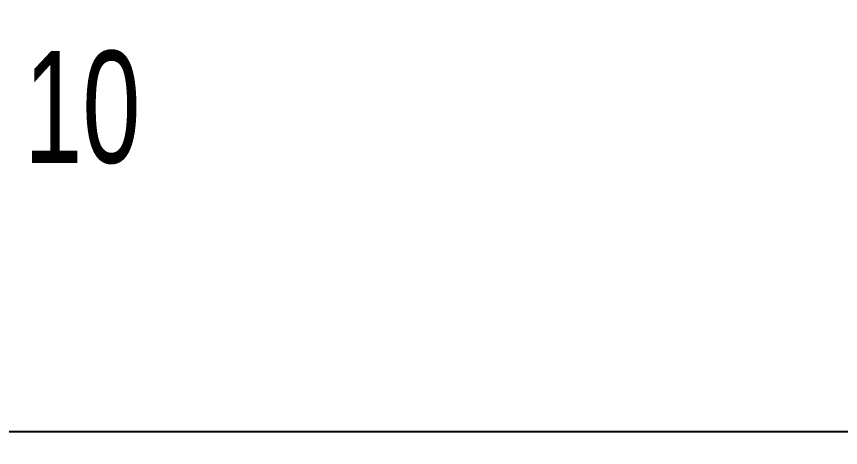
# Model space of a CAD drawing. Extents: x -550205 to -490805, y -239464 to -155364.
# Drawn here: x -531806 to -529595, y -180543 to -179388 of the extents above; entities that cross this region are included whole.
import ezdxf

# ---------------------------------------------------------------- set-up
doc = ezdxf.new("R2010")
doc.units = 0
doc.header["$LTSCALE"] = 500
doc.header["$MEASUREMENT"] = 0
doc.header["$PDMODE"] = 3
doc.linetypes.add('虚线 __ __ __ __ __ __ __ __ __ __ __ __ __ _', pattern=[0.75, 0.5, -0.25])
doc.layers.get('0').update_dxf_attribs({"linetype": 'CONTINUOUS', "lineweight": 20})
doc.layers.get('Defpoints').update_dxf_attribs({"linetype": 'CONTINUOUS', "lineweight": 20})
doc.layers.add('虚线', color=1, linetype='虚线 __ __ __ __ __ __ __ __ __ __ __ __ __ _', lineweight=20)
doc.styles.get("Standard").update_dxf_attribs({"font": 'romans.shx', "width": 1.2, "height": 150, "bigfont": 'gbcbig.shx'})
doc.styles.add('中英混排2', font='romany.shx', dxfattribs={"width": 0.7, "height": 300, "bigfont": 'hztxt.shx'})
doc.dimstyles.new('1111111', dxfattribs={"dimtxt": 75, "dimasz": 100, "dimexe": 50, "dimexo": 50, "dimgap": 30, "dimtad": 1, "dimdec": 0, "dimdsep": 46, "dimtxsty": 'STANDARD', "dimcen": 2.5, "dimadec": 0, "dimazin": 0, "dimtfac": 1, "dimtdec": 0, "dimtmove": 0, "dimatfit": 3, "dimfxl": 1, "dimarcsym": 0})

# ---------------------------------------------------------------- blocks, each defined once
blk = doc.blocks.new('*D161')
at = {"layer": 'Defpoints', "color": 0, "linetype": 'ByBlock', "transparency": 16777216}
for p in [(-537173, -179376.7), (-504923.1, -179376.7), (-537173, -180501)]:
    blk.add_point(p, dxfattribs=at)
at = {"layer": '虚线', "color": 0, "linetype": 'ByBlock', "lineweight": -2, "transparency": 16777216}
for p, q in [((-537173, -179381.7), (-537173, -180506)), ((-504923.1, -179381.7), (-504923.1, -180506)), ((-505073.1, -180501), (-537023, -180501))]:
    blk.add_line(p, q, dxfattribs=at)
at = {"layer": '虚线', "color": 0, "linetype": 'ByBlock', "transparency": 16777216}
for points in [[(-537023, -180476), (-537023, -180526), (-537173, -180501)], [(-505073.1, -180476), (-505073.1, -180526), (-504923.1, -180501)]]:
    blk.add_solid(points, dxfattribs=at)
at = {"layer": '虚线', "color": 0, "linetype": 'ByBlock', "transparency": 16777216, "insert": (-521003.4, -180346), "char_height": 300, "attachment_point": 5, "style": '中英混排2'}
blk.add_mtext('32250', dxfattribs=at)

msp = doc.modelspace()

# ---------------------------------------------------------------- texts
at = {"color": 1, "lineweight": 20, "ltscale": 2, "style": '中英混排2', "width": 0.7}
msp.add_text('10', height=300, dxfattribs=at).set_placement((-531785.8, -179780))

# ---------------------------------------------------------------- dimensions: what is measured, and where the dimension line sits
at = {"layer": '虚线', "color": 0, "linetype": 'ByBlock'}
dim = msp.add_linear_dim(base=(-537173, -180501), p1=(-504923.1, -179376.7), p2=(-537173, -179376.7), dimstyle='1111111', override={"dimtxt": 300, "dimasz": 150, "dimexe": 5, "dimexo": 5, "dimgap": 5, "dimtxsty": '中英混排2', "dimfxl": 50}, dxfattribs=at)
dim.commit()
dim.dimension.update_dxf_attribs({"geometry": '*D161', "text_midpoint": (-521003.4, -180501), "dimtype": 160})

doc.saveas('drawing.dxf')
